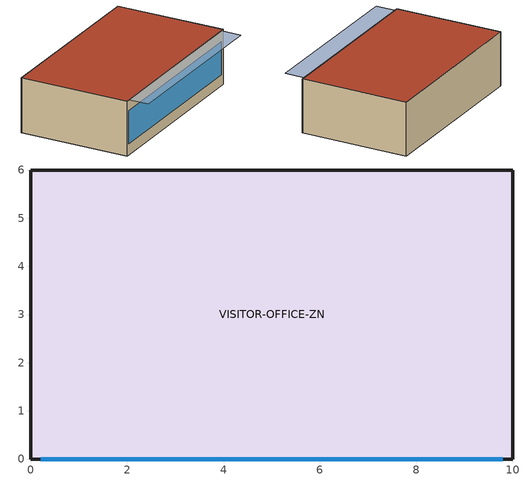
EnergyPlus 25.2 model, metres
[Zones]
VISITOR-OFFICE-ZN
 floor ground (FLOOR-CONSTRUCTION): 0,6 10,6 10,0 0,0 z0
 wall outside (WALL-CONSTRUCTION): 10,0 0,0 0,6 10,6 10,0 z0:3
 window (WINDOW-CONSTRUCTION): 9.8,0 0.2,0 z0.6:2.4
 roof outside (ROOF-CONSTRUCTION): 0,0 10,0 10,6 0,6 z3
shading: 0.2,-1.09 9.8,-1.09 9.8,0 0.2,0 z3
[Building]
quant-cli-openstudio-task-01-ubuntu: North Axis {deg}=0; Terrain=Suburbs; Loads Convergence Tolerance Value {W}=0.04; Temperature Convergence Tolerance Value {deltaC}=0.4; Solar Distribution=FullExterior; Maximum Number of Warmup Days=25; Minimum Number of Warmup Days=6
[Site:Location]
Synthetic Test USA: Latitude {deg}=39; Longitude {deg}=-104; Time Zone {hr}=-7; Elevation {m}=1600
[Material] Roughness=Rough; Thermal Absorptance=0.9; Solar Absorptance=0.7; Visible Absorptance=0.7
Name | Thickness {m} | Conductivity {W/m-K} | Density {kg/m3} | Specific Heat {J/kg-K}
WALL-MAT | 0.2475 | 0.045 | 1100 | 920
ROOF-MAT | 0.304 | 0.038 | 900 | 900
FLOOR-MAT | 0.18 | 1.2 | 1600 | 800
[WindowMaterial:SimpleGlazingSystem]
LOW-E-GLASS: U-Factor {W/m2-K}=1.2; Solar Heat Gain Coefficient=0.25; Visible Transmittance=0.62
[Construction]
WALL-CONSTRUCTION: WALL-MAT
ROOF-CONSTRUCTION: ROOF-MAT
FLOOR-CONSTRUCTION: FLOOR-MAT
WINDOW-CONSTRUCTION: LOW-E-GLASS
[HVACTemplate:Thermostat]
ENGIWORLD-THERMOSTAT: Heating Setpoint Schedule=HEATING-SP; Cooling Setpoint Schedule=COOLING-SP
[Zone]
VISITOR-OFFICE-ZN: Type=1; Multiplier=1; Ceiling Height {m}=3.2; Volume {m3}=autocalculate; Floor Area {m2}=autocalculate
[HVACTemplate:Zone:IdealLoadsAirSystem]
VISITOR-OFFICE-ZN: Template Thermostat=ENGIWORLD-THERMOSTAT; System Availability Schedule=ALWAYS-ON
[People]
VISITOR-OFFICE-PEOPLE: Zone or ZoneList or Space or SpaceList=VISITOR-OFFICE-ZN; Number of People Schedule=ALWAYS-ON; Number of People Calculation Method=People/Area; People per Floor Area {person/m2}=0.035; Fraction Radiant=0.3; Sensible Heat Fraction=autocalculate; Activity Level Schedule=ALWAYS-ON
[Lights]
VISITOR-OFFICE-LIGHTS: Zone or ZoneList or Space or SpaceList=VISITOR-OFFICE-ZN; Schedule=ALWAYS-ON; Design Level Calculation Method=Watts/Area; Watts per Floor Area {W/m2}=5.5; Return Air Fraction=0; Fraction Radiant=0.42; Fraction Visible=0.18; Fraction Replaceable=1
[ElectricEquipment]
VISITOR-OFFICE-EQUIPMENT: Zone or ZoneList or Space or SpaceList=VISITOR-OFFICE-ZN; Schedule=ALWAYS-ON; Design Level Calculation Method=Watts/Area; Watts per Floor Area {W/m2}=6; Fraction Latent=0; Fraction Radiant=0.3; Fraction Lost=0.2
[ZoneInfiltration:DesignFlowRate]
VISITOR-OFFICE-INFILTRATION: Zone or ZoneList or Space or SpaceList=VISITOR-OFFICE-ZN; Schedule=ALWAYS-ON; Design Flow Rate Calculation Method=AirChanges/Hour; Air Changes per Hour {1/hr}=0.3; Constant Term Coefficient=1; Temperature Term Coefficient=0; Velocity Term Coefficient=0; Velocity Squared Term Coefficient=0
[Daylighting:Controls]
VISITOR-OFFICE-DAYLIGHT-CONTROLS: Zone or Space=VISITOR-OFFICE-ZN; Daylighting Method=SplitFlux; Availability Schedule=ALWAYS-ON; Lighting Control Type=Continuous; Minimum Input Power Fraction for Continuous or ContinuousOff Dimming Control=0.3; Minimum Light Output Fraction for Continuous or ContinuousOff Dimming Control=0.2; Number of Stepped Control Steps=1; Probability Lighting will be Reset When Needed in Manual Stepped Control=1; Glare Calculation Daylighting Reference Point=VISITOR-OFFICE-DAYLIGHT-REF; Glare Calculation Azimuth Angle of View Direction Clockwise from Zone y-Axis {deg}=180; Maximum Allowable Discomfort Glare Index=22; Daylighting Reference Point Name 1=VISITOR-OFFICE-DAYLIGHT-REF; Fraction of Lights Controlled by Reference Point 1=0.7; Illuminance Setpoint at Reference Point 1 {lux}=500
[Schedule:Compact]
ALWAYS-ON: Through: 12/31, For: AllDays, Until: 24:00, 1
HEATING-SP: Through: 12/31, For: AllDays, Until: 24:00, 19
COOLING-SP: Through: 12/31, For: AllDays, Until: 24:00, 26
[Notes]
ENGIWORLD_OPTIMIZATION_METADATA_BEGIN
"case_id": "quant-cli-openstudio-task-01-ubuntu",
"design_variables": {
"cooling_setpoint_c": 26.0,
"daylight_control_fraction": 0.7,
"economizer_fraction": 0.2,
"equipment_w_per_m2": 6.0,
"exterior_wall_area_m2": 96.0,
"floor_area_m2": 60.0,
"heating_setpoint_c": 19.0,
"hvac_availability_fraction": 0.72,
"infiltration_ach": 0.3,
"lighting_w_per_m2": 5.5,
"occupied_hours_fraction": 0.42,
"orientation_deg": 0.0,
"people_density_m2": 0.035,
"precool_hours": 0.0,
"roof_r_value_m2k_w": 8.0,
"shade_ratio": 0.75,
"space_count": 1,
"thermal_mass_level": 0.35,
"thermal_zone_count": 1,
"ventilation_lps_per_person": 8.0,
"wall_r_value_m2k_w": 5.5,
"window_area_m2": 17.28,
"window_shgc": 0.25,
"window_u_value_w_m2k": 1.2,
"model_quantities": {
"exterior_wall_area_m2": 96.0,
"floor_area_m2": 60.0,
"space_count": 1,
"thermal_zone_count": 1,
"window_area_m2": 17.28,
"role": "reference_optimized_design",
"space_names": [
"VISITOR-OFFICE"
"thermal_zone_names": [
"VISITOR-OFFICE-ZN"
"source_baseline_sha256": "6816f0724c4439ba146f83b1763ae5e6faef84a86813f22f9abffc9b86826ab2",
"constraints_sha256": "523200b69e879cb08353c01ef4317bcaf7b0d50ea84548abcd91bc588fdfda9f",
"weather_sha256": "186ac03010a542b09ed5df077b0dfa860f080a3684fc00a817a5738c3cfeaa8c"
ENGIWORLD_OPTIMIZATION_METADATA_END
